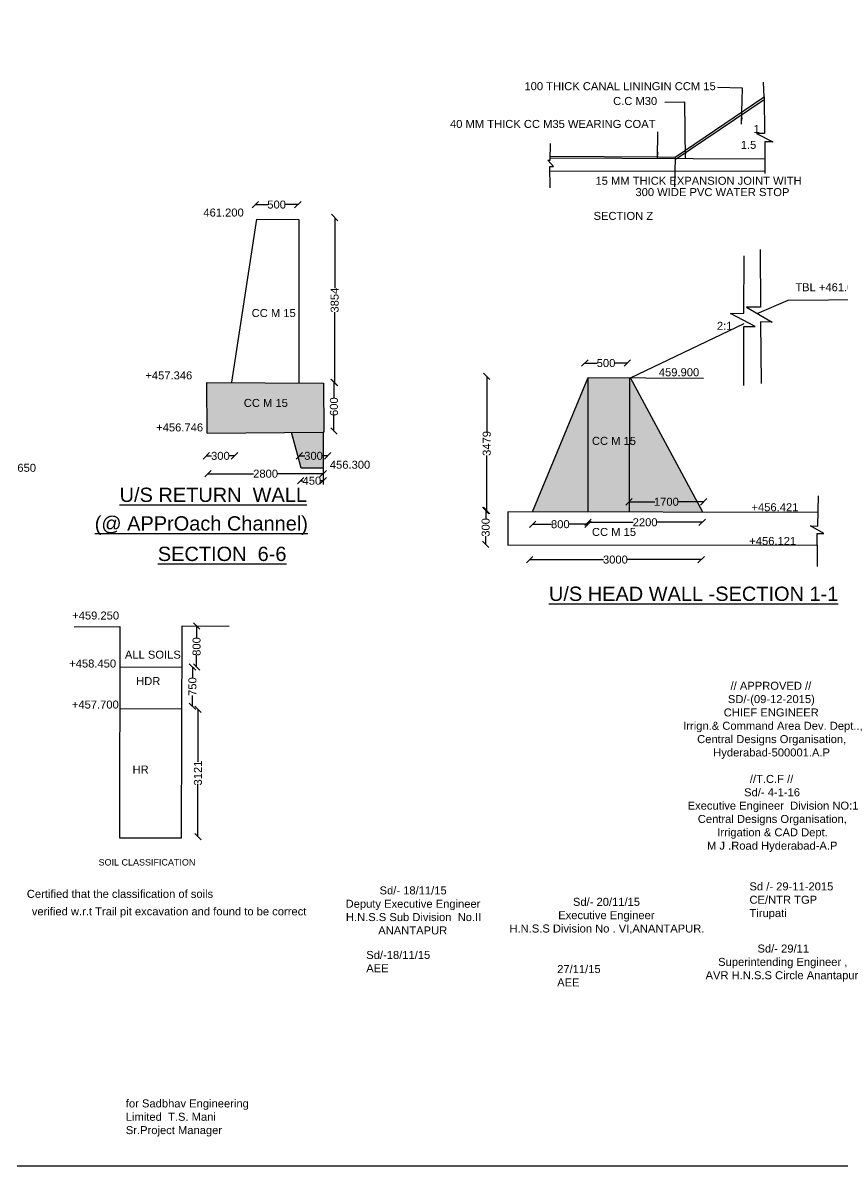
# Model space of a CAD drawing. Header units: millimetres. Extents: x 5124 to 3047371, y 2311 to 45565170.
# Drawn here: x 3019393 to 3030864, y 45530959 to 45546961 of the extents above; entities that cross this region are included whole.
import ezdxf

# ---------------------------------------------------------------- set-up
doc = ezdxf.new("R2010")
doc.units = ezdxf.units.MM
doc.header["$MEASUREMENT"] = 0
doc.layers.add('DIMENSION', color=1, linetype='Continuous')
doc.styles.get("Standard").update_dxf_attribs({"font": 'arial.ttf', "height": 112})
doc.dimstyles.get("Standard").update_dxf_attribs({"dimtxt": 90, "dimasz": 90, "dimexe": 0.18, "dimexo": 0.0625, "dimgap": 0.09, "dimtad": 0, "dimdec": 0, "dimzin": 0, "dimdsep": 46, "dimtxsty": 'Standard', "dimblk": 'OBLIQUE', "dimcen": 0.09, "dimse1": 1, "dimse2": 1, "dimadec": 0, "dimazin": 0, "dimtfac": 1, "dimtdec": 0, "dimtofl": 0, "dimtmove": 0, "dimatfit": 3, "dimfxl": 1, "dimtolj": 1, "dimtzin": 0, "dimarcsym": 0})

# ---------------------------------------------------------------- blocks, each defined once
blk = doc.blocks.new('_Oblique')
at = {"color": 0, "linetype": 'ByBlock', "lineweight": -2}
blk.add_line((-0.5, -0.5), (0.5, 0.5), dxfattribs=at)
blk = doc.blocks.new('*D99')
at = {"layer": 'Defpoints', "color": 0, "transparency": 16777216}
for p in [(3021985, 45540652), (3023598, 45540650), (3023598, 45540650)]:
    blk.add_point(p, dxfattribs=at)
at = {"layer": 'DIMENSION', "color": 0, "lineweight": -2, "transparency": 16777216}
for p, q in [((3021985, 45540650), (3022624, 45540650)), ((3023598, 45540650), (3022960, 45540650))]:
    blk.add_line(p, q, dxfattribs=at)
at = {"layer": 'DIMENSION', "color": 0, "lineweight": -2, "transparency": 16777216, "xscale": 90, "yscale": 90, "zscale": 90, "rotation": 180}
blk.add_blockref('_Oblique', (3021985, 45540650), dxfattribs=at)
at = {"layer": 'DIMENSION', "color": 0, "lineweight": -2, "transparency": 16777216, "xscale": 90, "yscale": 90, "zscale": 90}
blk.add_blockref('_Oblique', (3023598, 45540650), dxfattribs=at)
at = {"layer": 'DIMENSION', "color": 0, "transparency": 16777216, "insert": (3022792, 45540650), "char_height": 112, "attachment_point": 5}
blk.add_mtext('\\A1;2800', dxfattribs=at)
blk = doc.blocks.new('*D100')
at = {"layer": 'Defpoints', "color": 0, "transparency": 16777216}
for p in [(3023282, 45540552), (3023598, 45540552), (3023598, 45540552)]:
    blk.add_point(p, dxfattribs=at)
at = {"layer": 'DIMENSION', "color": 0, "lineweight": -2, "transparency": 16777216}
for p, q in [((3023282, 45540552), (3023314, 45540552)), ((3023598, 45540552), (3023566, 45540552))]:
    blk.add_line(p, q, dxfattribs=at)
at = {"layer": 'DIMENSION', "color": 0, "lineweight": -2, "transparency": 16777216, "xscale": 90, "yscale": 90, "zscale": 90, "rotation": 180}
blk.add_blockref('_Oblique', (3023282, 45540552), dxfattribs=at)
at = {"layer": 'DIMENSION', "color": 0, "lineweight": -2, "transparency": 16777216, "xscale": 90, "yscale": 90, "zscale": 90}
blk.add_blockref('_Oblique', (3023598, 45540552), dxfattribs=at)
at = {"layer": 'DIMENSION', "color": 0, "transparency": 16777216, "insert": (3023440, 45540552), "char_height": 112, "attachment_point": 5}
blk.add_mtext('\\A1;450', dxfattribs=at)
blk = doc.blocks.new('*D101')
at = {"layer": 'Defpoints', "color": 0, "transparency": 16777216}
for p in [(3023759, 45544237), (3023767, 45544237), (3023761, 45541924)]:
    blk.add_point(p, dxfattribs=at)
at = {"layer": 'DIMENSION', "color": 0, "lineweight": -2, "transparency": 16777216}
for p, q in [((3023759, 45544237), (3023759, 45543247)), ((3023759, 45541924), (3023759, 45542913))]:
    blk.add_line(p, q, dxfattribs=at)
at = {"layer": 'DIMENSION', "color": 0, "lineweight": -2, "transparency": 16777216, "xscale": 90, "yscale": 90, "zscale": 90}
for p, rotation in [((3023759, 45544237), 90), ((3023759, 45541924), 270)]:
    blk.add_blockref('_Oblique', p, dxfattribs=dict(at, rotation=rotation))
at = {"layer": 'DIMENSION', "color": 0, "transparency": 16777216, "insert": (3023759, 45543080), "char_height": 112, "attachment_point": 5, "rotation": 90}
blk.add_mtext('\\A1;3854', dxfattribs=at)
blk = doc.blocks.new('*D102')
at = {"layer": 'Defpoints', "color": 0, "transparency": 16777216}
for p in [(3025925, 45542012), (3025888, 45540135), (3025905, 45540135)]:
    blk.add_point(p, dxfattribs=at)
at = {"layer": 'DIMENSION', "color": 0, "lineweight": -2, "transparency": 16777216}
for p, q in [((3025888, 45542012), (3025888, 45541241)), ((3025888, 45540135), (3025888, 45540906))]:
    blk.add_line(p, q, dxfattribs=at)
at = {"layer": 'DIMENSION', "color": 0, "lineweight": -2, "transparency": 16777216, "xscale": 90, "yscale": 90, "zscale": 90}
for p, rotation in [((3025888, 45542012), 90), ((3025888, 45540135), 270)]:
    blk.add_blockref('_Oblique', p, dxfattribs=dict(at, rotation=rotation))
at = {"layer": 'DIMENSION', "color": 0, "transparency": 16777216, "insert": (3025888, 45541074), "char_height": 112, "attachment_point": 5, "rotation": 90}
blk.add_mtext('\\A1;3479', dxfattribs=at)
blk = doc.blocks.new('*D103')
at = {"layer": 'Defpoints', "color": 0, "transparency": 16777216}
for p in [(3025905, 45540135), (3025873, 45539663), (3025937, 45539663)]:
    blk.add_point(p, dxfattribs=at)
at = {"layer": 'DIMENSION', "color": 0, "lineweight": -2, "transparency": 16777216}
for p, q in [((3025873, 45540135), (3025873, 45540023)), ((3025873, 45539663), (3025873, 45539776))]:
    blk.add_line(p, q, dxfattribs=at)
at = {"layer": 'DIMENSION', "color": 0, "lineweight": -2, "transparency": 16777216, "xscale": 90, "yscale": 90, "zscale": 90}
for p, rotation in [((3025873, 45540135), 90), ((3025873, 45539663), 270)]:
    blk.add_blockref('_Oblique', p, dxfattribs=dict(at, rotation=rotation))
at = {"layer": 'DIMENSION', "color": 0, "transparency": 16777216, "insert": (3025873, 45539899), "char_height": 112, "attachment_point": 5, "rotation": 90}
blk.add_mtext('\\A1;300', dxfattribs=at)
blk = doc.blocks.new('*D104')
at = {"layer": 'Defpoints', "color": 0, "transparency": 16777216}
for p in [(3026531, 45539964), (3027306, 45539943), (3027306, 45539940)]:
    blk.add_point(p, dxfattribs=at)
at = {"layer": 'DIMENSION', "color": 0, "lineweight": -2, "transparency": 16777216}
for p, q in [((3026531, 45539943), (3026795, 45539943)), ((3027306, 45539943), (3027042, 45539943))]:
    blk.add_line(p, q, dxfattribs=at)
at = {"layer": 'DIMENSION', "color": 0, "lineweight": -2, "transparency": 16777216, "xscale": 90, "yscale": 90, "zscale": 90, "rotation": 180}
blk.add_blockref('_Oblique', (3026531, 45539943), dxfattribs=at)
at = {"layer": 'DIMENSION', "color": 0, "lineweight": -2, "transparency": 16777216, "xscale": 90, "yscale": 90, "zscale": 90}
blk.add_blockref('_Oblique', (3027306, 45539943), dxfattribs=at)
at = {"layer": 'DIMENSION', "color": 0, "transparency": 16777216, "insert": (3026918, 45539943), "char_height": 112, "attachment_point": 5}
blk.add_mtext('\\A1;800', dxfattribs=at)
blk = doc.blocks.new('*D105')
at = {"layer": 'Defpoints', "color": 0, "transparency": 16777216}
for p in [(3027306, 45539940), (3028904, 45539970), (3028904, 45539955)]:
    blk.add_point(p, dxfattribs=at)
at = {"layer": 'DIMENSION', "color": 0, "lineweight": -2, "transparency": 16777216}
for p, q in [((3027306, 45539970), (3027937, 45539970)), ((3028904, 45539970), (3028273, 45539970))]:
    blk.add_line(p, q, dxfattribs=at)
at = {"layer": 'DIMENSION', "color": 0, "lineweight": -2, "transparency": 16777216, "xscale": 90, "yscale": 90, "zscale": 90, "rotation": 180}
blk.add_blockref('_Oblique', (3027306, 45539970), dxfattribs=at)
at = {"layer": 'DIMENSION', "color": 0, "lineweight": -2, "transparency": 16777216, "xscale": 90, "yscale": 90, "zscale": 90}
blk.add_blockref('_Oblique', (3028904, 45539970), dxfattribs=at)
at = {"layer": 'DIMENSION', "color": 0, "transparency": 16777216, "insert": (3028105, 45539970), "char_height": 112, "attachment_point": 5}
blk.add_mtext('\\A1;2200', dxfattribs=at)
blk = doc.blocks.new('*D106')
at = {"layer": 'Defpoints', "color": 0, "transparency": 16777216}
for p in [(3027881, 45540269), (3028925, 45540257), (3028925, 45540257)]:
    blk.add_point(p, dxfattribs=at)
at = {"layer": 'DIMENSION', "color": 0, "lineweight": -2, "transparency": 16777216}
for p, q in [((3027881, 45540257), (3028241, 45540257)), ((3028925, 45540257), (3028565, 45540257))]:
    blk.add_line(p, q, dxfattribs=at)
at = {"layer": 'DIMENSION', "color": 0, "lineweight": -2, "transparency": 16777216, "xscale": 90, "yscale": 90, "zscale": 90, "rotation": 180}
blk.add_blockref('_Oblique', (3027881, 45540257), dxfattribs=at)
at = {"layer": 'DIMENSION', "color": 0, "lineweight": -2, "transparency": 16777216, "xscale": 90, "yscale": 90, "zscale": 90}
blk.add_blockref('_Oblique', (3028925, 45540257), dxfattribs=at)
at = {"layer": 'DIMENSION', "color": 0, "transparency": 16777216, "insert": (3028403, 45540257), "char_height": 112, "attachment_point": 5}
blk.add_mtext('\\A1;1700', dxfattribs=at)
blk = doc.blocks.new('*D107')
at = {"layer": 'Defpoints', "color": 0, "transparency": 16777216}
for p in [(3026488, 45539486), (3028890, 45539520), (3028890, 45539448)]:
    blk.add_point(p, dxfattribs=at)
at = {"layer": 'DIMENSION', "color": 0, "lineweight": -2, "transparency": 16777216}
for p, q in [((3026488, 45539448), (3027522, 45539448)), ((3028890, 45539448), (3027856, 45539448))]:
    blk.add_line(p, q, dxfattribs=at)
at = {"layer": 'DIMENSION', "color": 0, "lineweight": -2, "transparency": 16777216, "xscale": 90, "yscale": 90, "zscale": 90, "rotation": 180}
blk.add_blockref('_Oblique', (3026488, 45539448), dxfattribs=at)
at = {"layer": 'DIMENSION', "color": 0, "lineweight": -2, "transparency": 16777216, "xscale": 90, "yscale": 90, "zscale": 90}
blk.add_blockref('_Oblique', (3028890, 45539448), dxfattribs=at)
at = {"layer": 'DIMENSION', "color": 0, "transparency": 16777216, "insert": (3027689, 45539448), "char_height": 112, "attachment_point": 5}
blk.add_mtext('\\A1;3000', dxfattribs=at)
blk = doc.blocks.new('*D115')
at = {"layer": 'Defpoints', "color": 0, "transparency": 16777216}
for p in [(3021806, 45537351), (3021845, 45537351), (3021806, 45535571)]:
    blk.add_point(p, dxfattribs=at)
at = {"layer": 'DIMENSION', "color": 0, "lineweight": -2, "transparency": 16777216}
for p, q in [((3021845, 45537351), (3021845, 45536617)), ((3021845, 45535571), (3021845, 45536304))]:
    blk.add_line(p, q, dxfattribs=at)
at = {"layer": 'DIMENSION', "color": 0, "lineweight": -2, "transparency": 16777216, "xscale": 90, "yscale": 90, "zscale": 90}
for p, rotation in [((3021845, 45537351), 90), ((3021845, 45535571), 270)]:
    blk.add_blockref('_Oblique', p, dxfattribs=dict(at, rotation=rotation))
at = {"layer": 'DIMENSION', "color": 0, "transparency": 16777216, "insert": (3021845, 45536461), "char_height": 112, "attachment_point": 5, "rotation": 90}
blk.add_mtext('\\A1;3121', dxfattribs=at)
blk = doc.blocks.new('*D116')
at = {"layer": 'Defpoints', "color": 0, "transparency": 16777216}
for p in [(3021768, 45537945), (3021813, 45537945), (3021800, 45537396)]:
    blk.add_point(p, dxfattribs=at)
at = {"layer": 'DIMENSION', "color": 0, "lineweight": -2, "transparency": 16777216}
for p, q in [((3021768, 45537945), (3021768, 45537794)), ((3021768, 45537396), (3021768, 45537548))]:
    blk.add_line(p, q, dxfattribs=at)
at = {"layer": 'DIMENSION', "color": 0, "lineweight": -2, "transparency": 16777216, "xscale": 90, "yscale": 90, "zscale": 90}
for p, rotation in [((3021768, 45537945), 90), ((3021768, 45537396), 270)]:
    blk.add_blockref('_Oblique', p, dxfattribs=dict(at, rotation=rotation))
at = {"layer": 'DIMENSION', "color": 0, "transparency": 16777216, "insert": (3021768, 45537671), "char_height": 112, "attachment_point": 5, "rotation": 90}
blk.add_mtext('\\A1;750', dxfattribs=at)
blk = doc.blocks.new('*D117')
at = {"layer": 'Defpoints', "color": 0, "transparency": 16777216}
for p in [(3021815, 45538519), (3021826, 45538519), (3021813, 45537945)]:
    blk.add_point(p, dxfattribs=at)
at = {"layer": 'DIMENSION', "color": 0, "lineweight": -2, "transparency": 16777216}
for p, q in [((3021826, 45538519), (3021826, 45538356)), ((3021826, 45537945), (3021826, 45538109))]:
    blk.add_line(p, q, dxfattribs=at)
at = {"layer": 'DIMENSION', "color": 0, "lineweight": -2, "transparency": 16777216, "xscale": 90, "yscale": 90, "zscale": 90}
for p, rotation in [((3021826, 45538519), 90), ((3021826, 45537945), 270)]:
    blk.add_blockref('_Oblique', p, dxfattribs=dict(at, rotation=rotation))
at = {"layer": 'DIMENSION', "color": 0, "transparency": 16777216, "insert": (3021826, 45538232), "char_height": 112, "attachment_point": 5, "rotation": 90}
blk.add_mtext('\\A1;800', dxfattribs=at)
blk = doc.blocks.new('*D134')
at = {"layer": 'Defpoints', "color": 0, "transparency": 16777216}
for p in [(3023702, 45541931), (3023699, 45541248), (3023749, 45541248)]:
    blk.add_point(p, dxfattribs=at)
at = {"layer": 'DIMENSION', "color": 0, "lineweight": -2, "transparency": 16777216}
for p, q in [((3023749, 45541931), (3023749, 45541713)), ((3023749, 45541248), (3023749, 45541465))]:
    blk.add_line(p, q, dxfattribs=at)
at = {"layer": 'DIMENSION', "color": 0, "lineweight": -2, "transparency": 16777216, "xscale": 90, "yscale": 90, "zscale": 90}
for p, rotation in [((3023749, 45541931), 90), ((3023749, 45541248), 270)]:
    blk.add_blockref('_Oblique', p, dxfattribs=dict(at, rotation=rotation))
at = {"layer": 'DIMENSION', "color": 0, "transparency": 16777216, "insert": (3023749, 45541589), "char_height": 112, "attachment_point": 5, "rotation": 90}
blk.add_mtext('\\A1;600', dxfattribs=at)
blk = doc.blocks.new('*D139')
at = {"layer": 'Defpoints', "color": 0, "transparency": 16777216}
for p in [(3021961, 45540900), (3021961, 45540869), (3022356, 45540867)]:
    blk.add_point(p, dxfattribs=at)
at = {"layer": 'DIMENSION', "color": 0, "lineweight": -2, "transparency": 16777216}
for p, q in [((3021961, 45540900), (3022035, 45540900)), ((3022356, 45540900), (3022282, 45540900))]:
    blk.add_line(p, q, dxfattribs=at)
at = {"layer": 'DIMENSION', "color": 0, "lineweight": -2, "transparency": 16777216, "xscale": 90, "yscale": 90, "zscale": 90, "rotation": 180}
blk.add_blockref('_Oblique', (3021961, 45540900), dxfattribs=at)
at = {"layer": 'DIMENSION', "color": 0, "lineweight": -2, "transparency": 16777216, "xscale": 90, "yscale": 90, "zscale": 90}
blk.add_blockref('_Oblique', (3022356, 45540900), dxfattribs=at)
at = {"layer": 'DIMENSION', "color": 0, "transparency": 16777216, "insert": (3022159, 45540900), "char_height": 112, "attachment_point": 5}
blk.add_mtext('\\A1;300', dxfattribs=at)
blk = doc.blocks.new('*D140')
at = {"layer": 'Defpoints', "color": 0, "transparency": 16777216}
for p in [(3023265, 45540900), (3023265, 45540869), (3023660, 45540867)]:
    blk.add_point(p, dxfattribs=at)
at = {"layer": 'DIMENSION', "color": 0, "lineweight": -2, "transparency": 16777216}
for p, q in [((3023265, 45540900), (3023339, 45540900)), ((3023660, 45540900), (3023587, 45540900))]:
    blk.add_line(p, q, dxfattribs=at)
at = {"layer": 'DIMENSION', "color": 0, "lineweight": -2, "transparency": 16777216, "xscale": 90, "yscale": 90, "zscale": 90, "rotation": 180}
blk.add_blockref('_Oblique', (3023265, 45540900), dxfattribs=at)
at = {"layer": 'DIMENSION', "color": 0, "lineweight": -2, "transparency": 16777216, "xscale": 90, "yscale": 90, "zscale": 90}
blk.add_blockref('_Oblique', (3023660, 45540900), dxfattribs=at)
at = {"layer": 'DIMENSION', "color": 0, "transparency": 16777216, "insert": (3023463, 45540900), "char_height": 112, "attachment_point": 5}
blk.add_mtext('\\A1;300', dxfattribs=at)
blk = doc.blocks.new('*D144')
at = {"layer": 'Defpoints', "color": 0, "transparency": 16777216}
for p in [(3022649, 45544330), (3023243, 45544417), (3023243, 45544349)]:
    blk.add_point(p, dxfattribs=at)
at = {"layer": 'DIMENSION', "color": 0, "lineweight": -2, "transparency": 16777216}
for p, q in [((3022649, 45544417), (3022823, 45544417)), ((3023243, 45544417), (3023070, 45544417))]:
    blk.add_line(p, q, dxfattribs=at)
at = {"layer": 'DIMENSION', "color": 0, "lineweight": -2, "transparency": 16777216, "xscale": 90, "yscale": 90, "zscale": 90, "rotation": 180}
blk.add_blockref('_Oblique', (3022649, 45544417), dxfattribs=at)
at = {"layer": 'DIMENSION', "color": 0, "lineweight": -2, "transparency": 16777216, "xscale": 90, "yscale": 90, "zscale": 90}
blk.add_blockref('_Oblique', (3023243, 45544417), dxfattribs=at)
at = {"layer": 'DIMENSION', "color": 0, "transparency": 16777216, "insert": (3022946, 45544417), "char_height": 112, "attachment_point": 5}
blk.add_mtext('\\A1;500', dxfattribs=at)
blk = doc.blocks.new('*D145')
at = {"layer": 'Defpoints', "color": 0, "transparency": 16777216}
for p in [(3027261, 45542111), (3027855, 45542199), (3027855, 45542131)]:
    blk.add_point(p, dxfattribs=at)
at = {"layer": 'DIMENSION', "color": 0, "lineweight": -2, "transparency": 16777216}
for p, q in [((3027261, 45542199), (3027434, 45542199)), ((3027855, 45542199), (3027681, 45542199))]:
    blk.add_line(p, q, dxfattribs=at)
at = {"layer": 'DIMENSION', "color": 0, "lineweight": -2, "transparency": 16777216, "xscale": 90, "yscale": 90, "zscale": 90, "rotation": 180}
blk.add_blockref('_Oblique', (3027261, 45542199), dxfattribs=at)
at = {"layer": 'DIMENSION', "color": 0, "lineweight": -2, "transparency": 16777216, "xscale": 90, "yscale": 90, "zscale": 90}
blk.add_blockref('_Oblique', (3027855, 45542199), dxfattribs=at)
at = {"layer": 'DIMENSION', "color": 0, "transparency": 16777216, "insert": (3027558, 45542199), "char_height": 112, "attachment_point": 5}
blk.add_mtext('\\A1;500', dxfattribs=at)

msp = doc.modelspace()

# ---------------------------------------------------------------- hatches: boundary and pattern name
at = {"layer": 'DIMENSION'}
h = msp.add_hatch(dxfattribs=at)
h.set_pattern_fill('AR-CONC', color=0, scale=100)
h.set_pattern_definition([(50, (0, 0), (717.2601826, -62.752135), [75, -825]), (355, (0, 0), (-138.751334, 752.192134), [60, -660]), (100.4514445, (59.8, -5.2), (578.508847, 689.439991), [63.740192, -701.142112]), (46.1842, (0, 200), (1067.24133, -165.51928), [112.5, -1237.5]), (96.6356355, (88.9, 186.2), (934.661946, 974.1186), [95.610342, -1051.71376]), (351.184164, (0, 200), (934.661945, 974.1186), [90, -990]), (21, (100, 150), (596.907052, -402.618891), [75, -825]), (326, (100, 150), (243.315332, 725.150045), [60, -660]), (71.4514447, (149.74, 116.45), (840.222377, 322.531153), [63.74019, -701.142112]), (37.5, (0, 0), (12.1598553, 332.8938538), [0, -652, 0, -670, 0, -662.5]), (7.5, (0, 0), (263.0695374, 394.411712), [0, -382, 0, -637, 0, -252.5]), (327.5, (-223, 0), (533.8224362, -22.5548717), [0, -250, 0, -780, 0, -1035]), (317.5, (-323, 0), (583.1861693, 100.1049823), [0, -325, 0, -518, 0, -735])])
h.paths.add_polyline_path([(3018556.1, 45544118.4), (3017967.6, 45544127.1), (3017291.5, 45541903.1), (3018568.9, 45541910.5)])
h.paths.add_polyline_path([(3018908.4, 45541912.4), (3016961.9, 45541901.2), (3016965.8, 45541217.5), (3018912.4, 45541228.7)])
h.paths.add_polyline_path([(3023255.5, 45544208.8), (3022669.1, 45544214.7), (3022319.2, 45541926), (3023255.6, 45541921.1)], flags=17)
h.paths.add_polyline_path([(3023599.2, 45541232.2), (3023598.4, 45540727.8), (3023291.6, 45540729.1), (3023243.8, 45540903.4), (3023154.9, 45541228.2), (3021974.5, 45541218), (3021968.4, 45541927.8), (3022319.2, 45541926), (3022669.1, 45544214.7), (3023255.5, 45544208.8), (3023255.6, 45541921.1), (3023602.2, 45541919.3), (3023608.2, 45541232.2)])
h.paths.add_polyline_path([(3027884.7, 45541994.7), (3027308.8, 45541997.7), (3027308.1, 45540116.3), (3027880.6, 45540115.1)])
h.paths.add_polyline_path([(3027898.9, 45541994.6), (3027884.7, 45541994.7), (3027880.6, 45540115.1), (3028914.5, 45540112.8)])
h.paths.add_polyline_path([(3027308.8, 45541997.7), (3026529.9, 45540118), (3027308.1, 45540116.3)])
h.paths.add_polyline_path([(3037437.9, 45541745.1), (3033961.2, 45541737.1), (3033962.3, 45541254.1), (3037396, 45541262), (3037435, 45541261.5)])
h.paths.add_polyline_path([(3035075.3, 45543595.2), (3034309.9, 45541737.9), (3035079.1, 45541739.7)])
h.paths.add_polyline_path([(3035655.3, 45543599.4), (3035075.3, 45543595.2), (3035079.1, 45541739.7), (3035659.6, 45541741)])
h.paths.add_polyline_path([(3034564.7, 45541495.5), (3034819.5, 45541495.5), (3034819.5, 45541681), (3034564.7, 45541681)], flags=24)
h.paths.add_polyline_path([(3035721.4, 45541474.9), (3036046.1, 45541474.9), (3036046.1, 45541660.3), (3035721.4, 45541660.3)], flags=24)
h.paths.add_polyline_path([(3035345.5, 45541380.1), (3035670.2, 45541380.1), (3035670.2, 45541565.5), (3035345.5, 45541565.5)], flags=24)
h.paths.add_polyline_path([(3035889.9, 45541374.2), (3036432.5, 45541374.2), (3036432.5, 45541513.8), (3035889.9, 45541513.8)], flags=24)
h.paths.add_polyline_path([(3035135.7, 45542515.8), (3035678.2, 45542515.8), (3035678.2, 45542655.4), (3035135.7, 45542655.4)], flags=9)

# ---------------------------------------------------------------- linework, layer by layer
at = {"layer": 'DIMENSION', "color": 0}
msp.add_lwpolyline([(3046909.1, 45530958.7), (2999368, 45530958.7), (2999368, 45564367.5), (3046909.1, 45564367.5)], close=True, dxfattribs=at)
for points in [[(3026777.8, 45545096.5), (3028294.3, 45545085.3), (3028524.6, 45545079.7), (3029773.8, 45545927.7), (3029764.7, 45546132.8)], [(3029773.8, 45545927.7), (3029778.2, 45545414.6), (3029663.8, 45545413.6), (3029894.9, 45545296.8), (3029779.4, 45545295.6), (3029781.4, 45544853.5)], [(3028540.5, 45545056.7), (3029774.1, 45545890.3)], [(3026776.6, 45544651), (3026772, 45544951.4), (3026821.7, 45544952.2), (3026741.4, 45545038.9), (3026777.6, 45545040.8), (3026778.7, 45545274)], [(3029780.5, 45545050.8), (3026777.7, 45545065)], [(3028524.6, 45545079.7), (3028514.6, 45544667.9)], [(3026773, 45544890), (3029781.3, 45544884.2)], [(3022320, 45541930.9), (3022669.1, 45544214.7), (3023255.5, 45544208.8), (3023255.6, 45541921.1)], [(3029489, 45541883.8), (3029486.6, 45542712.1), (3029647.2, 45542712.6), (3029300, 45542894.2), (3029485.6, 45542898), (3029492.8, 45543699.5)], [(3029716.5, 45543787.9), (3029719, 45542980.1), (3029524.7, 45542979.5), (3029886.1, 45542771.4), (3029721.8, 45542774.1), (3029730.7, 45541912.5)], [(3029672.6, 45542894.4), (3030108.3, 45543079.1), (3031236.5, 45543091.1)], [(3027898.9, 45541994.6), (3029491.7, 45542752.2)], [(3021974.5, 45541218), (3021968.4, 45541927.8), (3023602.2, 45541919.3), (3023608.2, 45541232.2)], [(3026529.9, 45540118), (3027308.8, 45541997.7), (3028920.5, 45541989.3)], [(3027308.1, 45540116.3), (3027308.8, 45541997.7)], [(3027884.7, 45541994.7), (3027880.6, 45540115.1)], [(3028914.5, 45540112.8), (3027898.9, 45541994.6)], [(3021974.5, 45541218), (3023599.2, 45541232.1), (3023598, 45540497.7)], [(3023598.4, 45540727.8), (3023291.6, 45540729.1), (3023243.8, 45540903.4), (3023154.9, 45541228.2)], [(3023608.2, 45541232.2), (3023599.2, 45541232.2)], [(3030514.3, 45539650.7), (3030514.4, 45539814.2), (3030608.9, 45539814.2), (3030419.7, 45539919.6), (3030525.6, 45539915.9), (3030531.5, 45540340.3)], [(3030528.3, 45540109.3), (3026185.5, 45540118.8), (3026185.3, 45539653.1)], [(3026178.9, 45539653.1), (3030514.3, 45539650.7), (3030514.1, 45539352.6)], [(3020113.1, 45538508.4), (3020753.1, 45538514.1), (3020746.4, 45535554.4)], [(3020746.4, 45535554.4), (3021616.8, 45535553), (3021623.8, 45538519.9), (3022281.2, 45538518.3)], [(3020751.8, 45537946.6), (3021622.5, 45537944.6)], [(3020750.5, 45537362.5), (3021621.1, 45537360.5)]]:
    msp.add_lwpolyline(points, dxfattribs=at)

# ---------------------------------------------------------------- texts
for s, height, p in [('100 THICK CANAL LININGIN CCM 15', 112, (3026415.9, 45546018.7)), ('C.C M30', 112, (3027657.1, 45545811.1)), ('40 MM THICK CC M35 WEARING COAT', 112, (3025373.4, 45545490.3)), ('1', 112, (3029622.8, 45545418.9)), (' 1.5', 112, (3029400.9, 45545197.3)), ('15 MM THICK EXPANSION JOINT WITH', 112, (3027410.5, 45544694.8)), ('300 WIDE PVC WATER STOP', 112, (3027969.9, 45544536.2)), ('461.200', 112, (3021920.5, 45544250)), ('SECTION Z', 112, (3027383.7, 45544202.9)), ('TBL +461.061', 112, (3030207.8, 45543204.3)), ('CC M 15', 112, (3022597, 45542843.4)), ('2:1', 112, (3029110.4, 45542664.3)), ('+457.346', 112, (3021108.4, 45541970.6)), ('459.900', 112, (3028297.2, 45542014.5)), ('CC M 15', 112, (3022486.6, 45541585.2)), ('+456.746', 112, (3021259.9, 45541242.4)), ('CC M 15', 112, (3027360.4, 45541053.8)), ('456.300', 112, (3023691.2, 45540720.1)), ('453.650', 112, (3019012.2, 45540677.1)), ('%%UU/S RETURN  WALL', 200, (3020747.8, 45540255.2)), ('+456.421', 112, (3029594.3, 45540125)), ('%%U(@ APPrOach Channel)', 200, (3020399.2, 45539854.9)), ('CC M 15', 112, (3027361.1, 45539779.2)), ('+456.121', 112, (3029563.3, 45539652.9)), ('%%USECTION  6-6', 200, (3021283.3, 45539428.6)), ('%%UU/S HEAD WALL -SECTION 1-1', 200, (3026758.7, 45538869.9)), ('+459.250', 112, (3020084, 45538609.7)), ('ALL SOILS', 112, (3020821.9, 45538061.9)), ('+458.450', 112, (3020042.2, 45537937.7)), ('HDR', 112, (3020979.4, 45537692.1)), ('+457.700', 112, (3020079.4, 45537363.1)), ('HR', 112, (3020929.3, 45536453.9)), ('SOIL CLASSIFICATION', 90, (3020453.5, 45535166.3)), ('Certified that the classification of soils', 112, (3019449.2, 45534713.4)), ('verified w.r.t Trail pit excavation and found to be correct  ', 112, (3019519.1, 45534468.6))]:
    msp.add_text(s, height=height, dxfattribs=at).set_placement(p)
at = {"layer": 'DIMENSION', "color": 0, "char_height": 112, "attachment_point": 1}
for s, insert, width in [('\\pi914.09;// APPROVED // \\P\\pi876.84;SD/-(09-12-2015) \\P\\pi819.09;CHIEF ENGINEER \\P\\pi207.94; Irrign.& Command Area Dev. Dept.., \\P\\pi446.49;Central Designs Organisation, \\P\\pi671.26;Hyderabad-500001.A.P', (3028387.1, 45537738.5), 2958.49), ('\\A1;\\pi1154.4;//T.C.F // \\P\\pi1074.4;Sd/- 4-1-16\\P\\pi283.45;Executive Engineer  Division NO:1 \\P\\pi425.9;Central Designs Organisation, \\P\\pi698.83;Irrigation & CAD Dept.  \\P\\pi554.74;M J .Road Hyderabad-A.P', (3028417, 45536434.2), 2917.3), ('Sd /- 29-11-2015 CE/NTR TGP Tirupati', (3029566.2, 45534930.2), 1174.243), ('\\pi538.68;Sd/- 18/11/15 \\P\\pi63.062;Deputy Executive Engineer  \\P\\pi67.264;H.N.S.S Sub Division  No.II \\P\\pi520.27;ANANTAPUR ', (3023848.9, 45534874), 2003.537), ('\\pi948.53;Sd/- 20/11/15 \\P\\pi742.67;Executive Engineer  \\P\\pi59.672;H.N.S.S Division No . VI,ANANTAPUR. ', (3026146, 45534714.1), 2823.235), ('Sd/-18/11/15 AEE ', (3024201.2, 45533970.8), 683.822), ('\\pi808.97;Sd/- 29/11 \\P\\pi257.87;Superintending Engineer , \\P\\pi81.427;AVR H.N.S.S Circle Anantapur', (3028869.7, 45534060.1), 2304.147), ('27/11/15 AEE', (3026873.6, 45533773.2), 609.048), ('for Sadbhav Engineering Limited  T.S. Mani \\PSr.Project Manager ', (3020835, 45531892.4), 2259.99)]:
    msp.add_mtext(s, dxfattribs=dict(at, insert=insert, width=width))

# ---------------------------------------------------------------- dimensions: what is measured, and where the dimension line sits
at = {"layer": 'DIMENSION', "color": 0}
for base, p1, p2, text, picture, middle in [((3023243.3, 45544417.3), (3022649.3, 45544329.8), (3023243.3, 45544349.3), '500', '*D144', (3022946.3, 45544417.3)), ((3027854.6, 45542198.6), (3027260.6, 45542111.1), (3027854.6, 45542130.5), '500', '*D145', (3027557.6, 45542198.6)), ((3021961, 45540900), (3022356.1, 45540867.4), (3021961, 45540868.8), '300', '*D139', (3022158.6, 45540900)), ((3023265.4, 45540900), (3023660.5, 45540867.4), (3023265.4, 45540868.8), '300', '*D140', (3023462.9, 45540900)), ((3023598.2, 45540649.6), (3021985.5, 45540652.4), (3023598.2, 45540649.6), '2800', '*D99', (3022791.8, 45540649.6)), ((3023598.1, 45540551.6), (3023282.2, 45540552.2), (3023598.1, 45540551.6), '450', '*D100', (3023440.1, 45540551.6)), ((3028925.2, 45540256.6), (3027880.9, 45540268.6), (3028925.2, 45540256.6), '1700', '*D106', (3028403.1, 45540256.6)), ((3027305.7, 45539942.7), (3026531.2, 45539963.6), (3027305.7, 45539939.7), '800', '*D104', (3026918.4, 45539942.7)), ((3028903.9, 45539969.7), (3027305.7, 45539939.7), (3028903.9, 45539954.8), '2200', '*D105', (3028104.8, 45539969.7)), ((3028890.2, 45539447.9), (3026488.2, 45539485.9), (3028890.2, 45539519.6), '3000', '*D107', (3027689.2, 45539447.9))]:
    dim = msp.add_linear_dim(base=base, p1=p1, p2=p2, text=text, dimstyle='Standard', override={"dimtxt": 112}, dxfattribs=at)
    dim.commit()
    dim.dimension.update_dxf_attribs({"geometry": picture, "text_midpoint": middle})
for base, p1, p2, text, picture, middle in [((3023759.1, 45544236.7), (3023761.3, 45541923.8), (3023766.8, 45544236.7), '3854', '*D101', (3023759.1, 45543080.2)), ((3023749, 45541247.7), (3023702.3, 45541930.9), (3023699.3, 45541247.7), '600', '*D134', (3023749, 45541589.3)), ((3025887.8, 45540135.5), (3025925.4, 45542012), (3025904.9, 45540135.5), '3479', '*D102', (3025887.8, 45541073.7)), ((3025873, 45539663.4), (3025904.9, 45540135.5), (3025937.2, 45539663.4), '300', '*D103', (3025873, 45539899.4)), ((3021826.1, 45538519.4), (3021813.2, 45537945.5), (3021814.5, 45538519.4), '800', '*D117', (3021826.1, 45538232.4)), ((3021768.1, 45537945.5), (3021799.9, 45537396.1), (3021813.2, 45537945.5), '750', '*D116', (3021768.1, 45537670.8)), ((3021844.9, 45537351.1), (3021806.3, 45535570.5), (3021806.3, 45537351.1), '3121', '*D115', (3021844.9, 45536460.8))]:
    dim = msp.add_linear_dim(base=base, p1=p1, p2=p2, angle=90, text=text, dimstyle='Standard', override={"dimtxt": 112}, dxfattribs=at)
    dim.commit()
    dim.dimension.update_dxf_attribs({"geometry": picture, "text_midpoint": middle})

# ---------------------------------------------------------------- leaders
for points in [[(3029454.5, 45545544.3), (3029469.8, 45546046.3), (3029119.5, 45546056.4)], [(3028669.8, 45545056.1), (3028659.8, 45545850.4), (3028380.6, 45545847.9)], [(3028279.1, 45545057.9), (3028283.3, 45545435.4)]]:
    msp.add_leader(points, dimstyle='Standard', override={"dimtxt": 112}, dxfattribs=at)

doc.saveas('drawing.dxf')
